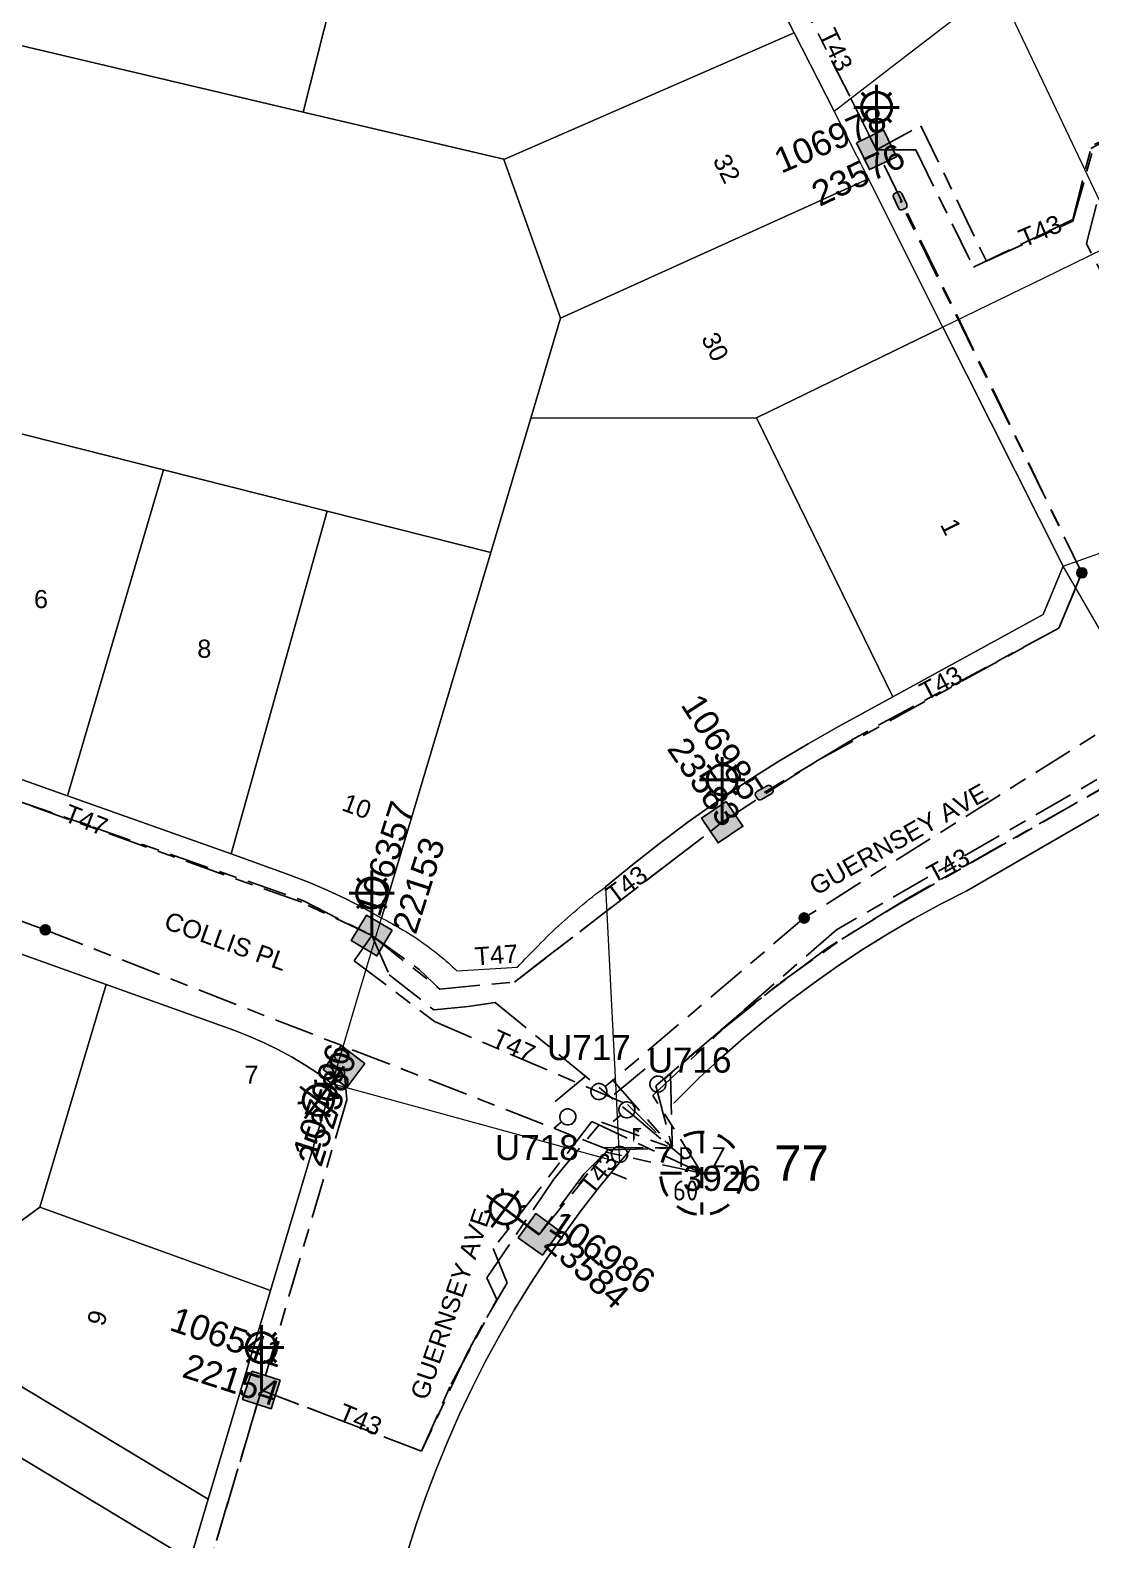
# Model space of a CAD drawing. Header units: metres. Extents: x 300457 to 302353, y 6232868 to 6234686.
# Drawn here: x 301957.3 to 302062.9, y 6233507.1 to 6233657.4 of the extents above; entities that cross this region are included whole.
import ezdxf
from ezdxf.enums import TextEntityAlignment as Align

# ---------------------------------------------------------------- set-up
doc = ezdxf.new("R2010")
doc.units = ezdxf.units.M
for name, pattern in [('Cable Exist UG', [8.2, 4, -1.2, 1.8, -1.2]), ('Dash', [5, 3, -2]), ('HIDDEN', [0.375, 0.25, -0.125]), ('HIDDEN2', [0.1875, 0.125, -0.0625])]:
    doc.linetypes.add(name, pattern=pattern)
doc.layers.get('0').update_dxf_attribs({"color": 6})
for name, color, linetype, lineweight in [('Cadastre Buildings_SP_EXT', 9, 'Continuous', 5), ('Cadastre Land Parcels_SP_EXT', 9, 'Continuous', 5), ('Cadastre Other Property_SP_EXT', 9, 'HIDDEN', 5), ('Cadastre Roads_SP_EXT', 9, 'Continuous', 5)]:
    doc.layers.add(name, color=color, linetype=linetype, lineweight=lineweight)
for name, color, linetype in [('Equip_HV_EXT', 7, 'Continuous'), ('Equip_SL_EXT', 7, 'Continuous'), ('Equip_SP_SL_EXT', 7, 'Continuous'), ('Mains_HV_EXT', 7, 'Continuous'), ('Mains_LV_EXT', 7, 'Continuous'), ('Mains_SL_EXT', 7, 'Continuous'), ('Sub_SP_EXT', 7, 'Continuous'), ('SupportsUG_SP_LV_SL_EXT', 7, 'Continuous')]:
    doc.layers.add(name, color=color, linetype=linetype)
doc.styles.add('COLUMN_LABEL', font='arial.ttf')
doc.styles.add('iecARIAL', font='arial.ttf', dxfattribs={"height": 2})
doc.styles.add('IESYMBOL1', font='isocp.shx')
doc.styles.add('POLE_LABEL', font='arial.ttf')
doc.styles.add('SLCP_LABEL', font='arial.ttf', dxfattribs={"height": 3.5})
doc.styles.get("Standard").update_dxf_attribs({"font": 'arial.ttf'})
doc.styles.add('SWITCH_LABEL', font='arial.ttf', dxfattribs={"height": 2.5})

# ---------------------------------------------------------------- blocks, each defined once
blk = doc.blocks.new('SUB_PADMOUNT_EXT')
for points in [[(0, 0), (-3.84, 1.92), (-3.84, -1.92)], [(0, 0), (3.84, 1.92), (3.84, -1.92)]]:
    blk.add_hatch(color=256).paths.add_polyline_path(points)
for p, q in [((3.84, 1.92), (-3.84, -1.92)), ((-3.84, 1.92), (3.84, -1.92))]:
    blk.add_line(p, q)
blk.add_lwpolyline([(-3.84, -1.92), (3.84, -1.92), (3.84, 1.92), (-3.84, 1.92)], close=True)
for tag, height, flags, p in [('ASSET_NUM', 3.5, 8, (2, 2)), ('STREET_CODE', 0.2, 9, (1.5, 0)), ('CONSTRUCTED_VOLTAGE', 0.2, 9, (1.5, -0.2)), ('OPERATING_VOLTAGE', 0.2, 9, (1.5, -0.6)), ('ORIENTATION', 0.2, 9, (1.5, -0.8)), ('OWNED_BY', 0.2, 9, (1.5, -1)), ('OPERATED_BY', 0.2, 9, (1.5, -1.2)), ('SECONDARY_VOLTAGE', 0.2, 9, (1.5, -1.6)), ('NO_PHASES', 0.2, 9, (1.5, -0.4)), ('MAINTAINED_BY', 0.2, 9, (1.5, -1.4)), ('STATE', 0.2, 9, (1.5, -1.8)), ('SUBSTATION_TYPE', 0.2, 9, (1.5, -2.2)), ('STREETNAME', 0.2, 9, (1.5, -3)), ('PARENT', 0.2, 9, (1.5, -2)), ('USAGE', 0.2, 9, (1.5, -2.4)), ('LEGEND', 0.2, 9, (1.5, -2.6)), ('LOCATION', 0.2, 9, (1.5, -2.8)), ('SUBURB', 0.2, 9, (1.5, -3.2)), ('Z', 0.2, 1, (1.5, -3.6)), ('NOTES', 0.2, 9, (1.5, -3.4))]:
    blk.add_attdef(tag, text='', height=height, dxfattribs=dict(flags=flags)).set_placement(p, align=Align.MIDDLE_LEFT)
blk = doc.blocks.new('COLUMN_EXT')
blk.add_hatch(color=256).paths.add_polyline_path([(-1.49, 1.48), (-1.49, -1.49), (1.48, -1.49), (1.48, 1.48)])
blk.add_lwpolyline([(-1.49, -1.49), (1.48, -1.49), (1.48, 1.48), (-1.49, 1.48)], close=True)
for tag, height, style, flags, p in [('ASSET_NUM', 2.5, 'COLUMN_LABEL', 8, (2, 2)), ('STRUCTURE_PLANT_NUMBER', 0.2, 'POLE_LABEL', 9, (1.81, 0.03)), ('STREET_CODE', 0.2, 'COLUMN_LABEL', 9, (1.81, -0.2))]:
    blk.add_attdef(tag, text='', height=height, dxfattribs=dict(style=style, flags=flags)).set_placement(p, align=Align.MIDDLE_LEFT)
at = {"flags": 9}
for tag, p in [('COLUMN_TYPE', (1.81, -0.4)), ('OWNED_BY', (1.81, -0.6)), ('STATE', (1.81, -0.8)), ('USAGE', (1.81, -1)), ('STREETNAME', (1.81, -1.6)), ('LEGEND', (1.81, -1.2)), ('LOCATION', (1.81, -1.4)), ('SUBURB', (1.81, -1.8)), ('NOTES', (1.81, -2))]:
    blk.add_attdef(tag, text='', height=0.2, dxfattribs=at).set_placement(p, align=Align.MIDDLE_LEFT)
at = {"flags": 1}
blk.add_attdef('Z', (1.81, -2.35), '', height=0.2, dxfattribs=at)
blk = doc.blocks.new('SL_LANTERN_EXT')
at = {"lineweight": 40}
for p, q in [((0, 1.97), (0, 6.47)), ((-1.46, 5.68), (-1.06, 5.28)), ((1.46, 5.68), (1.06, 5.28)), ((-2.25, 4.22), (2.25, 4.22)), ((-1.46, 2.76), (-1.06, 3.16)), ((1.46, 2.76), (1.06, 3.16)), ((0, 0), (0, 2.72))]:
    blk.add_line(p, q, dxfattribs=at)
blk.add_circle((0, 4.22), 1.5, dxfattribs=at)
at = {"style": 'iecARIAL', "flags": 8}
blk.add_attdef('ASSET_NUM', (1.5, 1.5), '', height=2.5, dxfattribs=at)
for tag, p, height, flags in [('OPERATING_VOLTAGE', (0.98, -1.65), 0.2, 9), ('CONSTRUCTED_VOLTAGE', (0.98, -0.65), 0.2, 9), ('CONTROL_TYPE', (0.98, -0.85), 0.2, 9), ('LANTERN_PURPOSE', (0.98, -1.05), 0.2, 9), ('LANTERN_TYPE', (0.98, -1.25), 0.2, 9), ('NO_PHASES', (0.98, -1.45), 0.2, 9), ('LNUMBER', (2.18, -3.25), 2.5, 8), ('ORIENTATION', (0.98, -1.85), 0.2, 9), ('OWNED_BY', (0.98, -2.05), 0.2, 9), ('STATE', (0.98, -2.25), 0.2, 9), ('USAGE', (0.98, -2.45), 0.2, 9), ('CEXIST', (0.98, -2.65), 0.2, 9), ('CNEW', (0.98, -2.85), 0.2, 9), ('CNUMBER', (0.98, -3.05), 0.2, 9), ('CREMOVE', (0.98, -3.25), 0.2, 9), ('CREPLACE', (0.98, -3.45), 0.2, 9), ('LKINGHEIGHT', (0.98, -3.65), 0.2, 9), ('LBRACKET', (0.98, -3.85), 0.2, 9), ('LBRACKETVOCAB', (0.98, -4.05), 0.2, 9), ('LCATEGORY', (0.98, -4.25), 0.2, 9), ('LCHARGE1', (0.98, -4.45), 0.2, 9), ('LCHARGE1PERCENT', (0.98, -4.65), 0.2, 9), ('LCHARGE2', (0.98, -4.85), 0.2, 9), ('LCHARGE2PERCENT', (0.98, -5.05), 0.2, 9), ('LCHARGE3', (0.98, -5.25), 0.2, 9), ('LCHARGE3PERCENT', (0.98, -5.45), 0.2, 9), ('LEXIST', (0.98, -5.65), 0.2, 9), ('LLAMP', (0.98, -5.85), 0.2, 9), ('LLAMPVOCAB', (0.98, -6.05), 0.2, 9), ('LMAST', (0.98, -6.25), 0.2, 9), ('LMASTVOCAB', (0.98, -6.45), 0.2, 9), ('LNEW', (0.98, -6.65), 0.2, 9), ('LANTNUMBER', (0.98, -6.85), 0.2, 9), ('LOUTREACH', (0.98, -7.25), 0.2, 9), ('LOUTREACHVOCAB', (0.98, -7.45), 0.2, 9), ('LRATECODE', (0.98, -7.65), 0.2, 9), ('LREMOVE', (0.98, -7.85), 0.2, 9), ('LREPLACE', (0.98, -8.05), 0.2, 9), ('LTYPE', (0.98, -8.25), 0.2, 9), ('LTYPEVOCAB', (0.98, -8.45), 0.2, 9), ('LEGEND', (0.98, -8.65), 0.2, 9), ('LOCATION', (0.98, -8.85), 0.2, 9), ('NOTES', (0.98, -9.05), 0.2, 9), ('STREETNAME', (0.98, -9.25), 0.2, 9), ('SUBURB', (0.98, -9.45), 0.2, 1)]:
    blk.add_attdef(tag, p, '', height=height, dxfattribs=dict(flags=flags))
blk = doc.blocks.new('SL_STJ_EXT')
h = blk.add_hatch(color=256)
edge = h.paths.add_edge_path()
edge.add_ellipse((-0.59, 0.13), major_axis=(0.226, 0.226), ratio=1, start_angle=45, end_angle=135)
edge.add_line((-0.91, 0.13), (-0.91, -0.13))
edge.add_ellipse((-0.59, -0.13), major_axis=(0.226, 0.226), ratio=1, start_angle=135, end_angle=225)
edge.add_line((-0.59, -0.45), (0.59, -0.45))
edge.add_ellipse((0.59, -0.13), major_axis=(-0.226, 0.226), ratio=1, start_angle=135, end_angle=225)
edge.add_line((0.91, -0.13), (0.91, 0.13))
edge.add_ellipse((0.59, 0.13), major_axis=(-0.226, 0.226), ratio=1, start_angle=225, end_angle=315)
edge.add_line((0.59, 0.45), (-0.59, 0.45))
blk.add_lwpolyline([(-0.91, 0.13), (-0.91, -0.13, 0.414214), (-0.59, -0.45), (0.59, -0.45, 0.414214), (0.91, -0.13), (0.91, 0.13, 0.414214), (0.59, 0.45), (-0.59, 0.45, 0.414214)], format="xyb", close=True)
at = {"flags": 1}
blk.add_attdef('Z', (0, 0), '', height=0.2, dxfattribs=at)
at = {"flags": 9}
for tag, p in [('ORIENTATION', (0, 0)), ('USAGE', (0, -0.2)), ('LEGEND', (0, -0.4)), ('NOTES', (0, -0.6))]:
    blk.add_attdef(tag, text='', height=0.2, dxfattribs=at).set_placement(p, align=Align.MIDDLE_LEFT)
blk = doc.blocks.new('SWG_HOLEC_SU_EXT')
blk.add_line((1.8, -2), (5.8, -2))
for points in [[(1, 0), (0, 0)], [(6.6, 0), (7.6, 0)]]:
    blk.add_lwpolyline(points)
for points in [[(1.8, -0.8, 1), (1.8, 0.8, 1)], [(5.8, -0.8, 1), (5.8, 0.8, 1)]]:
    blk.add_lwpolyline(points, format="xyb", close=True)
at = {"style": 'SWITCH_LABEL', "flags": 8}
blk.add_attdef('ASSET_NUM', text='', height=2.5, rotation=179.9544, dxfattribs=at).set_placement((-2.4, 0), align=Align.MIDDLE_LEFT)
at = {"flags": 1}
blk.add_attdef('Z', (0, 0), '', height=0.2, dxfattribs=at)
at = {"flags": 9}
for tag, p in [('ACTUAL_STATUS', (0, -0.4)), ('CONSTRUCTED_VOLTAGE', (0, -0.6)), ('OPERATING_VOLTAGE', (0, -1)), ('ORIENTATION', (0, -1.2)), ('OWNED_BY', (0, -1.4)), ('NO_PHASES', (0, -0.8)), ('PARENT', (0, -1.6)), ('STATE', (0, -1.8)), ('SWITCH_TYPE', (0, -2)), ('STREETNAME', (0, -2.6)), ('SUBURB', (0, -2.8)), ('USAGE', (0, -2.2)), ('LOCATION', (0, -2.4)), ('NOTES', (0, -3))]:
    blk.add_attdef(tag, text='', height=0.2, dxfattribs=at).set_placement(p, align=Align.MIDDLE_LEFT)
at = {"style": 'SWITCH_LABEL', "flags": 9}
blk.add_attdef('STREET_CODE', text='', height=0.2, dxfattribs=at).set_placement((0, -0.2), align=Align.MIDDLE_LEFT)
blk = doc.blocks.new('SLCP_ZELL_EXT')
blk.add_wipeout([(-0.24, 7.5), (-0.71, 7.47), (-1.17, 7.41), (-1.64, 7.32), (-2.09, 7.21), (-2.54, 7.06), (-2.98, 6.89), (-3.41, 6.69), (-3.82, 6.46), (-4.22, 6.21), (-4.6, 5.93), (-4.96, 5.63), (-5.31, 5.31), (-5.63, 4.96), (-5.93, 4.6), (-6.21, 4.22), (-6.46, 3.82), (-6.69, 3.41), (-6.89, 2.98), (-7.06, 2.54), (-7.21, 2.09), (-7.32, 1.64), (-7.41, 1.17), (-7.47, 0.71), (-7.5, 0.24), (-7.5, -0.24), (-7.47, -0.71), (-7.41, -1.17), (-7.32, -1.64), (-7.21, -2.09), (-7.06, -2.54), (-6.89, -2.98), (-6.69, -3.41), (-6.46, -3.82), (-6.21, -4.22), (-5.93, -4.6), (-5.63, -4.96), (-5.31, -5.31), (-4.96, -5.63), (-4.6, -5.93), (-4.22, -6.21), (-3.82, -6.46), (-3.41, -6.69), (-2.98, -6.89), (-2.54, -7.06), (-2.09, -7.21), (-1.64, -7.32), (-1.17, -7.41), (-0.71, -7.47), (-0.24, -7.5), (0.24, -7.5), (0.71, -7.47), (1.17, -7.41), (1.64, -7.32), (2.09, -7.21), (2.54, -7.06), (2.98, -6.89), (3.41, -6.69), (3.82, -6.46), (4.22, -6.21), (4.6, -5.93), (4.96, -5.63), (5.31, -5.31), (5.63, -4.96), (5.93, -4.6), (6.21, -4.22), (6.46, -3.82), (6.69, -3.41), (6.89, -2.98), (7.06, -2.54), (7.21, -2.09), (7.32, -1.64), (7.41, -1.17), (7.47, -0.71), (7.5, -0.24), (7.5, 0.24), (7.47, 0.71), (7.41, 1.17), (7.32, 1.64), (7.21, 2.09), (7.06, 2.54), (6.89, 2.98), (6.69, 3.41), (6.46, 3.82), (6.21, 4.22), (5.93, 4.6), (5.63, 4.96), (5.31, 5.31), (4.96, 5.63), (4.6, 5.93), (4.22, 6.21), (3.82, 6.46), (3.41, 6.69), (2.98, 6.89), (2.54, 7.06), (2.09, 7.21), (1.64, 7.32), (1.17, 7.41), (0.71, 7.47), (0.24, 7.5)])
at = {"linetype": 'Dash', "lineweight": 40, "ltscale": 0.7}
for p, q in [((0, 4.11), (0, -4.11)), ((-4.11, 0), (4.11, 0))]:
    blk.add_line(p, q, dxfattribs=at)
blk.add_circle((0, 0), 4.11, dxfattribs=at)
at = {"lineweight": 40, "style": 'IESYMBOL1'}
for s, p in [('P', (-1.6, 0)), ('Z', (1.7, 0)), ('60', (-1.61, -3.31))]:
    blk.add_text(s, height=2, dxfattribs=at).set_placement(p, align=Align.BOTTOM_CENTER)
at = {"style": 'SLCP_LABEL'}
for tag, height, flags, p in [('ASSET_NUM', 2.5, 8, (2, 2)), ('STREET_CODE', 0.2, 9, (0, -0.2))]:
    blk.add_attdef(tag, text='', height=height, dxfattribs=dict(at, flags=flags)).set_placement(p, align=Align.MIDDLE_LEFT)
at = {"flags": 1}
blk.add_attdef('Z', (0, 0), '', height=0.2, dxfattribs=at)
at = {"flags": 9}
for tag, p in [('CONSTRUCTED_VOLTAGE', (0, -0.4)), ('CONTROL_TYPE', (0, -0.6)), ('OPERATING_VOLTAGE', (0, -1)), ('ORIENTATION', (0, -1.2)), ('OWNED_BY', (0, -1.4)), ('NO_PHASES', (0, -0.8)), ('USAGE', (0, -1.6)), ('STATE', (0, -2)), ('LOCATION', (0, -1.8)), ('NOTES', (0, -2.2))]:
    blk.add_attdef(tag, text='', height=0.2, dxfattribs=at).set_placement(p, align=Align.MIDDLE_LEFT)
blk = doc.blocks.new('CONNECTOR_NODE_EXT')
h = blk.add_hatch(color=256)
edge = h.paths.add_edge_path()
edge.add_arc((0, 0), 0.5, 0, 360)
blk.add_circle((0, 0), 0.5)
at = {"flags": 1}
blk.add_attdef('Z', (0, 0), '', height=0.2, dxfattribs=at)
at = {"flags": 9}
for tag, p in [('CONNECTOR_TYPE', (0, 0)), ('CONSTRUCTED_VOLTAGE', (0, -0.2)), ('OPERATING_VOLTAGE', (0, -0.6)), ('ORIENTATION', (0, -0.8)), ('SUBTYPE', (0, -1)), ('NO_PHASES', (0, -0.4)), ('USAGE', (0, -1.2)), ('NOTES', (0, -1.4))]:
    blk.add_attdef(tag, text='', height=0.2, dxfattribs=at).set_placement(p, align=Align.MIDDLE_LEFT)

msp = doc.modelspace()

# ---------------------------------------------------------------- linework, layer by layer
at = {"layer": 'Cadastre Buildings_SP_EXT', "linetype": 'Continuous'}
msp.add_lwpolyline([(301984.49, 6233649.2), (301952.41, 6233656.78), (301945.24, 6233639.23), (301938.07, 6233621.8), (301954.16, 6233617.75), (301970.6, 6233613.6), (301986.87, 6233609.49), (302003.16, 6233605.39), (302007.14, 6233618.75), (302008.59, 6233623.58), (302010.12, 6233628.71), (302004.47, 6233644.49), (302004.46, 6233644.52), (301984.49, 6233649.2)], close=True, dxfattribs=at)
at = {"layer": 'Cadastre Land Parcels_SP_EXT', "linetype": 'Continuous'}
for points in [[(301973.98, 6233671.99), (301959.81, 6233675.41), (301951.94, 6233671.27), (301954.1, 6233667.41), (301954.23, 6233666.21), (301954.27, 6233664.99), (301954.24, 6233663.78), (301954.13, 6233662.57), (301953.94, 6233661.37), (301953.67, 6233660.19), (301953.32, 6233659.02), (301952.9, 6233657.88), (301952.41, 6233656.78), (301984.49, 6233649.2), (301989.26, 6233668.13), (301979.42, 6233670.61), (301973.98, 6233671.99)], [(302033.37, 6233657.12), (302024.25, 6233674.95), (302023.69, 6233673.32), (302005.7, 6233664.02), (301996.8, 6233666.25), (301989.26, 6233668.13), (301984.49, 6233649.2), (302004.46, 6233644.52), (302004.47, 6233644.49), (302033.37, 6233657.12)], [(302037.36, 6233649.31), (302033.37, 6233657.12), (302004.47, 6233644.49), (302010.12, 6233628.71), (302040.75, 6233642.57), (302037.36, 6233649.31)], [(302048.18, 6233627.82), (302040.75, 6233642.57), (302010.12, 6233628.71), (302008.59, 6233623.58), (302007.14, 6233618.75), (302029.63, 6233618.8), (302048.18, 6233627.82)], [(302043.18, 6233591.01), (302058.14, 6233599.2), (302060.15, 6233604.04), (302048.18, 6233627.82), (302029.63, 6233618.8), (302043.18, 6233591.01)], [(302029.63, 6233618.8), (302007.14, 6233618.75), (302003.16, 6233605.39), (301992.29, 6233569), (301992.57, 6233568.86), (301992.84, 6233568.72), (301993.11, 6233568.57), (301993.38, 6233568.42), (301993.66, 6233568.27), (301993.92, 6233568.12), (301994.19, 6233567.97), (301994.46, 6233567.81), (301994.72, 6233567.65), (301994.99, 6233567.49), (301995.24, 6233567.33), (301995.5, 6233567.16), (301995.76, 6233566.99), (301996.02, 6233566.81), (301996.28, 6233566.63), (301996.53, 6233566.45), (301996.79, 6233566.27), (301997.04, 6233566.08), (301997.29, 6233565.89), (301997.54, 6233565.7), (301997.78, 6233565.51), (301998.03, 6233565.31), (301998.27, 6233565.12), (301998.51, 6233564.91), (301998.73, 6233564.73), (301998.94, 6233564.54), (301999.15, 6233564.35), (301999.36, 6233564.15), (301999.58, 6233563.96), (301999.78, 6233563.76), (302005.81, 6233564.11), (302006.06, 6233564.38), (302006.31, 6233564.65), (302006.56, 6233564.92), (302006.82, 6233565.19), (302007.07, 6233565.46), (302007.34, 6233565.72), (302007.6, 6233565.98), (302007.87, 6233566.24), (302008.15, 6233566.53), (302008.43, 6233566.82), (302008.72, 6233567.11), (302009.01, 6233567.39), (302009.3, 6233567.67), (302009.6, 6233567.95), (302009.9, 6233568.22), (302010.2, 6233568.49), (302010.5, 6233568.76), (302010.81, 6233569.03), (302011.11, 6233569.29), (302011.41, 6233569.56), (302011.72, 6233569.83), (302012.03, 6233570.09), (302012.34, 6233570.35), (302012.65, 6233570.61), (302012.96, 6233570.87), (302013.28, 6233571.12), (302013.6, 6233571.37), (302013.92, 6233571.62), (302014.24, 6233571.86), (302014.57, 6233572.1), (302017.3, 6233574.35), (302020.08, 6233576.53), (302022.92, 6233578.64), (302025.81, 6233580.68), (302028.75, 6233582.65), (302031.73, 6233584.54), (302034.77, 6233586.35), (302037.85, 6233588.1), (302043.18, 6233591.01), (302029.63, 6233618.8)], [(301970.6, 6233613.6), (301954.16, 6233617.75), (301944.96, 6233586.87), (301961.03, 6233581.16), (301970.6, 6233613.6)], [(301986.87, 6233609.49), (301970.6, 6233613.6), (301961.03, 6233581.16), (301977.31, 6233575.39), (301986.87, 6233609.49)], [(302003.16, 6233605.39), (301986.87, 6233609.49), (301977.31, 6233575.39), (301983.09, 6233573.3), (301985.03, 6233572.58), (301986.89, 6233571.79), (301988.73, 6233570.93), (301990.53, 6233570), (301992.29, 6233569), (302003.16, 6233605.39)], [(301867.5, 6233570.21), (301847.59, 6233577.01), (301845.84, 6233571.17), (301861.72, 6233565.74), (301877.59, 6233560.31), (301893.72, 6233554.8), (301910.89, 6233542.68), (301934.19, 6233528.65), (301950.02, 6233519.12), (301950.32, 6233518.94), (301973.23, 6233505.14), (301975.03, 6233511.18), (301944.08, 6233529.81), (301938.48, 6233533.18), (301923.65, 6233542.11), (301914.22, 6233547.79), (301907.29, 6233552.68), (301896.52, 6233560.28), (301888.33, 6233563.08), (301867.5, 6233570.21)], [(301964.88, 6233562.39), (301948.91, 6233568.11), (301938.48, 6233533.18), (301944.08, 6233529.81), (301958.26, 6233540.22), (301964.88, 6233562.39)], [(301987.37, 6233552.52), (301986.08, 6233553.46), (301984.75, 6233554.34), (301983.38, 6233555.16), (301981.98, 6233555.92), (301980.54, 6233556.62), (301979.08, 6233557.26), (301977.59, 6233557.83), (301964.88, 6233562.39), (301958.26, 6233540.22), (301981.23, 6233531.94), (301987.37, 6233552.52)], [(301981.23, 6233531.94), (301958.26, 6233540.22), (301944.08, 6233529.81), (301975.03, 6233511.17), (301981.23, 6233531.94)], [(301973.23, 6233505.14), (301950.32, 6233518.94), (301945.92, 6233503.83), (301943.68, 6233496.73), (301966.9, 6233483.95), (301973.23, 6233505.14)]]:
    msp.add_lwpolyline(points, close=True, dxfattribs=at)
msp.add_lwpolyline([(302068.26, 6233581.98), (302050.55, 6233571.73), (302047.92, 6233570.38), (302045.32, 6233568.95), (302042.76, 6233567.46), (302040.24, 6233565.9), (302037.77, 6233564.27), (302035.35, 6233562.57), (302032.97, 6233560.81), (302030.63, 6233558.98), (302028.35, 6233557.09), (302026.13, 6233555.14), (302023.95, 6233553.13), (302021.84, 6233551.06), (302019.78, 6233548.93), (302017.77, 6233546.75), (302015.99, 6233544.68), (302015.83, 6233544.51), (302013.95, 6233542.22), (302012.14, 6233539.88), (302010.39, 6233537.49), (302008.7, 6233535.06), (302007.08, 6233532.58), (302005.53, 6233530.05), (302004.05, 6233527.49), (302002.64, 6233524.89), (302001.3, 6233522.24), (302000.03, 6233519.57), (301998.84, 6233516.86), (301997.72, 6233514.11), (301996.68, 6233511.34), (301995.71, 6233508.54), (301994.82, 6233505.72)], dxfattribs=at)
at = {"layer": 'Cadastre Other Property_SP_EXT', "linetype": 'HIDDEN2'}
msp.add_lwpolyline([(302020.12, 6233549.38), (302018.25, 6233547.36), (302022.18, 6233543.55), (302024.09, 6233545.53), (302020.12, 6233549.38)], close=True, dxfattribs=at)
at = {"layer": 'Cadastre Roads_SP_EXT', "linetype": 'Continuous'}
for points in [[(302024.76, 6233718.49), (302015.6, 6233737.33), (302019.71, 6233743.03), (302003.62, 6233736.6), (301991.85, 6233731.88), (301997.11, 6233729.6), (302009.5, 6233704.65), (302016.98, 6233689.66), (302024.25, 6233674.95), (302033.37, 6233657.12), (302037.36, 6233649.31), (302044.45, 6233654.77), (302053.5, 6233661.75), (302045.79, 6233676.9), (302042.89, 6233682.46), (302033.62, 6233700.35), (302032.39, 6233702.64), (302024.76, 6233718.49)], [(302114.09, 6233665.34), (302108.14, 6233674.27), (302102.86, 6233682.2), (302074.7, 6233668.03), (302059.38, 6233661.36), (302054.74, 6233659.37), (302060.4, 6233647.44), (302065.67, 6233636.33), (302067.45, 6233642.47), (302080.24, 6233648.71), (302095.78, 6233656.22), (302100.15, 6233658.31), (302114.09, 6233665.34)], [(302078.38, 6233610.46), (302065.67, 6233636.33), (302058.21, 6233632.7), (302048.18, 6233627.82), (302060.15, 6233604.04), (302067.82, 6233606.74), (302078.38, 6233610.46)]]:
    msp.add_lwpolyline(points, close=True, dxfattribs=at)
for points in [[(302066.84, 6233592.46), (302060.15, 6233604.04), (302058.14, 6233599.2), (302043.18, 6233591.01), (302037.85, 6233588.1), (302034.77, 6233586.35), (302031.73, 6233584.54), (302028.75, 6233582.65), (302025.81, 6233580.68), (302022.92, 6233578.64), (302020.08, 6233576.53), (302017.3, 6233574.35), (302014.57, 6233572.1), (302015.28, 6233558.39), (302015.99, 6233544.68), (302017.77, 6233546.75), (302019.78, 6233548.93), (302021.84, 6233551.06), (302023.95, 6233553.13), (302026.13, 6233555.14), (302028.35, 6233557.09), (302030.63, 6233558.98), (302032.97, 6233560.81), (302035.35, 6233562.57), (302037.77, 6233564.27), (302040.24, 6233565.9), (302042.76, 6233567.46), (302045.32, 6233568.95), (302047.92, 6233570.38), (302050.55, 6233571.73), (302068.26, 6233581.98)], [(301948.91, 6233568.11), (301964.88, 6233562.39), (301977.59, 6233557.83), (301979.08, 6233557.26), (301980.54, 6233556.62), (301981.98, 6233555.92), (301983.38, 6233555.16), (301984.75, 6233554.34), (301986.08, 6233553.46), (301987.37, 6233552.52), (301989.88, 6233560.93), (301992.29, 6233569), (301990.53, 6233570), (301988.73, 6233570.93), (301986.89, 6233571.79), (301985.03, 6233572.58), (301983.09, 6233573.3), (301977.31, 6233575.39), (301961.03, 6233581.16), (301944.96, 6233586.87)], [(301994.82, 6233505.72), (301995.71, 6233508.54), (301996.68, 6233511.34), (301997.72, 6233514.11), (301998.84, 6233516.86), (302000.03, 6233519.57), (302001.3, 6233522.24), (302002.64, 6233524.89), (302004.05, 6233527.49), (302005.53, 6233530.05), (302007.08, 6233532.58), (302008.7, 6233535.06), (302010.39, 6233537.49), (302012.14, 6233539.88), (302013.95, 6233542.22), (302015.83, 6233544.51), (302015.99, 6233544.68), (302015.99, 6233544.68), (301999.39, 6233549.23), (301987.37, 6233552.52), (301981.23, 6233531.94), (301975.03, 6233511.17), (301973.23, 6233505.14)]]:
    msp.add_lwpolyline(points, dxfattribs=at)
at = {"layer": 'Mains_HV_EXT', "linetype": 'Cable Exist UG'}
for points in [[(302081.63, 6233598.7), (302062.46, 6233636.14), (302064.5, 6233643.98), (302115.27, 6233668.56), (302129, 6233675.15), (302142.7, 6233679.65), (302165.14, 6233683.7), (302179.6, 6233683.14)], [(301958.82, 6233567.83), (301949.92, 6233571.02), (301853.37, 6233605.52), (301843.31, 6233572.84)], [(302081.63, 6233598.7), (302034.37, 6233569.01)], [(302034.37, 6233569.01), (302015.33, 6233552.87)], [(301958.82, 6233567.83), (302014.32, 6233546.17)]]:
    msp.add_lwpolyline(points, dxfattribs=at)
at = {"layer": 'Mains_LV_EXT', "linetype": 'Cable Exist UG'}
for points in [[(302011.28, 6233705.63), (302039, 6233650.57)], [(302041.57, 6233645.47), (302045.98, 6233647.85), (302052.51, 6233634.37), (302061.1, 6233638.35), (302063.26, 6233646), (302077.94, 6233653.07), (302079.36, 6233650.52)], [(302039, 6233650.57), (302041.57, 6233645.47)], [(302044.07, 6233640.33), (302041.57, 6233645.47)], [(302030.55, 6233581.39), (302035.69, 6233584.67), (302059.72, 6233597.87), (302062, 6233603.36), (302044.07, 6233640.33)], [(301940.28, 6233586.2), (301984.44, 6233570.75), (301991.31, 6233567.27)], [(302065.99, 6233582.99), (302061.23, 6233580.35)], [(302026.2, 6233578.54), (302030.55, 6233581.39)], [(302008.15, 6233564.67), (302026.2, 6233578.54)], [(301991.31, 6233567.27), (301998.08, 6233561.94), (302005.53, 6233562.63), (302008.15, 6233564.67)], [(301980.33, 6233522.03), (301969.61, 6233486.04)]]:
    msp.add_lwpolyline(points, dxfattribs=at)
at = {"layer": 'Mains_SL_EXT', "linetype": 'Cable Exist UG'}
for points in [[(302011.28, 6233705.63), (302041.57, 6233645.47)], [(302041.57, 6233645.47), (302045.48, 6233645.45), (302051.21, 6233633.78), (302061.09, 6233638.53), (302062.9, 6233645.61), (302074.33, 6233651.74), (302079.36, 6233650.52)], [(302062, 6233603.36), (302043.91, 6233640.39)], [(302062, 6233603.36), (302059.72, 6233597.87), (302039.4, 6233586.91), (302030.39, 6233581.49)], [(301991.31, 6233567.27), (301984.35, 6233570.57), (301930.35, 6233589.81), (301927.04, 6233594.08)], [(301991.31, 6233567.27), (301996.05, 6233563.88), (301998.08, 6233561.94), (302005.53, 6233562.63), (302026.2, 6233578.54)], [(301988.54, 6233554.23), (301988.82, 6233550.9), (301980.33, 6233522.03)], [(301968.82, 6233483.47), (301980.33, 6233522.03)]]:
    msp.add_lwpolyline(points, dxfattribs=at)

# ---------------------------------------------------------------- block references
at = {"layer": 'Equip_HV_EXT'}
for p in [(302034.37, 6233569.01), (301958.82, 6233567.83)]:
    msp.add_blockref('CONNECTOR_NODE_EXT', p, dxfattribs=at)
ref = msp.add_blockref('SWG_HOLEC_SU_EXT', (302015.33, 6233552.87), dxfattribs=dict(at, rotation=219.1080138713541))
ref.add_attrib('ASSET_NUM', 'U717', dxfattribs={"layer": '0', "height": 2.5, "style": 'SWITCH_LABEL'}).set_placement((302012.93, 6233554.12), align=Align.BOTTOM_CENTER)
ref = msp.add_blockref('SWG_HOLEC_SU_EXT', (302021.18, 6233553.62), dxfattribs=dict(at, rotation=219.7233614487564))
ref.add_attrib('ASSET_NUM', 'U716', dxfattribs={"layer": '0', "height": 2.5, "style": 'SWITCH_LABEL'}).set_placement((302018.78, 6233554.87), align=Align.MIDDLE_LEFT)
ref = msp.add_blockref('SWG_HOLEC_SU_EXT', (302014.32, 6233546.17), dxfattribs=dict(at, rotation=337.5531687981825))
ref.add_attrib('ASSET_NUM', 'U718', dxfattribs={"layer": '0', "height": 2.5, "style": 'SWITCH_LABEL'}).set_placement((302011.92, 6233547.42), align=Align.TOP_RIGHT)
at = {"layer": 'Equip_SL_EXT'}
for p, rotation in [((302043.91, 6233640.39), 114.8173538285289), ((302030.39, 6233581.49), 209.8912056038117)]:
    msp.add_blockref('SL_STJ_EXT', p, dxfattribs=dict(at, rotation=rotation))
msp.add_blockref('CONNECTOR_NODE_EXT', (302062, 6233603.36), dxfattribs=at)
at = {"layer": 'Equip_SP_SL_EXT'}
ref = msp.add_blockref('SL_LANTERN_EXT', (302041.57, 6233645.47), dxfattribs=at)
ref.add_attrib('ASSET_NUM', '106978', dxfattribs={"layer": '0', "height": 2.5, "rotation": 23.2297, "style": 'iecARIAL'}).set_placement((302043.07, 6233646.97), align=Align.BOTTOM_RIGHT)
ref = msp.add_blockref('SL_LANTERN_EXT', (302026.2, 6233578.54), dxfattribs=at)
ref.add_attrib('ASSET_NUM', '106985', dxfattribs={"layer": '0', "height": 2.5, "rotation": 302.8973, "style": 'iecARIAL'}).set_placement((302027.7, 6233580.04), align=Align.BOTTOM_RIGHT)
ref = msp.add_blockref('SL_LANTERN_EXT', (301991.31, 6233567.27), dxfattribs=at)
ref.add_attrib('ASSET_NUM', '106357', dxfattribs={"layer": '0', "height": 2.5, "rotation": 72.3103, "style": 'iecARIAL'}).set_placement((301992.81, 6233568.77), align=Align.BOTTOM_LEFT)
ref = msp.add_blockref('SL_LANTERN_EXT', (301988.54, 6233554.23), dxfattribs=dict(at, rotation=142.9546745276308))
ref.add_attrib('ASSET_NUM', '107096', dxfattribs={"layer": '0', "height": 2.5, "rotation": 72.2772, "style": 'iecARIAL'}).set_placement((301990.04, 6233555.73), align=Align.BOTTOM_RIGHT)
ref = msp.add_blockref('SL_LANTERN_EXT', (302007.97, 6233537.52), dxfattribs=dict(at, rotation=53.26743148490378))
ref.add_attrib('ASSET_NUM', '106986', dxfattribs={"layer": '0', "height": 2.5, "rotation": 325.8489, "style": 'iecARIAL'}).set_placement((302009.47, 6233539.02), align=Align.MIDDLE_LEFT)
ref = msp.add_blockref('SL_LANTERN_EXT', (301980.33, 6233522.03), dxfattribs=at)
ref.add_attrib('ASSET_NUM', '106541', dxfattribs={"layer": '0', "height": 2.5, "rotation": 341.0384, "style": 'iecARIAL'}).set_placement((301981.83, 6233523.53), align=Align.BOTTOM_RIGHT)
at = {"layer": 'Sub_SP_EXT'}
ref = msp.add_blockref('SUB_PADMOUNT_EXT', (302021.23, 6233546.12), dxfattribs=at)
ref.add_attrib('ASSET_NUM', '13477', dxfattribs={"layer": '0', "height": 3.5}).set_placement((302023.23, 6233546.37), align=Align.TOP_LEFT)
at = {"layer": 'SupportsUG_SP_LV_SL_EXT'}
ref = msp.add_blockref('COLUMN_EXT', (302041.57, 6233645.47), dxfattribs=dict(at, rotation=295.5708777484024))
ref.add_attrib('ASSET_NUM', '23576', dxfattribs={"layer": '0', "height": 2.5, "rotation": 25.6071, "style": 'COLUMN_LABEL'}).set_placement((302043.57, 6233646.22), align=Align.TOP_RIGHT)
ref = msp.add_blockref('COLUMN_EXT', (302026.2, 6233578.54), dxfattribs=dict(at, rotation=213.9530398320167))
ref.add_attrib('ASSET_NUM', '23583', dxfattribs={"layer": '0', "height": 2.5, "rotation": 304.6274, "style": 'COLUMN_LABEL'}).set_placement((302028.2, 6233579.29), align=Align.TOP_RIGHT)
ref = msp.add_blockref('COLUMN_EXT', (301991.31, 6233567.27), dxfattribs=dict(at, rotation=149.2642130915663))
ref.add_attrib('ASSET_NUM', '22153', dxfattribs={"layer": '0', "height": 2.5, "rotation": 72.3103, "style": 'COLUMN_LABEL'}).set_placement((301993.31, 6233568.02), align=Align.TOP_LEFT)
ref = msp.add_blockref('COLUMN_EXT', (301988.54, 6233554.23), dxfattribs=dict(at, rotation=142.9546745276308))
ref.add_attrib('ASSET_NUM', '252580', dxfattribs={"layer": '0', "height": 2.5, "rotation": 72.2772, "style": 'COLUMN_LABEL'}).set_placement((301990.54, 6233554.98), align=Align.BOTTOM_RIGHT)
ref = msp.add_blockref('COLUMN_EXT', (302007.97, 6233537.52), dxfattribs=dict(at, rotation=54.20380822437477))
ref.add_attrib('ASSET_NUM', '23584', dxfattribs={"layer": '0', "height": 2.5, "rotation": 318.0153, "style": 'COLUMN_LABEL'}).set_placement((302009.97, 6233538.27), align=Align.TOP_LEFT)
ref = msp.add_blockref('COLUMN_EXT', (301980.33, 6233522.03), dxfattribs=dict(at, rotation=252.214533865649))
ref.add_attrib('ASSET_NUM', '22154', dxfattribs={"layer": '0', "height": 2.5, "rotation": 342.2508, "style": 'COLUMN_LABEL'}).set_placement((301982.33, 6233522.78), align=Align.TOP_RIGHT)

# ---------------------------------------------------------------- texts
at = {"layer": 'Cadastre Land Parcels_SP_EXT'}
for s, rotation, p in [('32', 297.0555, (302025.22, 6233644.44)), ('30', 296.716, (302024.07, 6233626.71)), ('1', 296.7306, (302047.86, 6233608.17)), ('10', 339.5709, (301988.21, 6233579.77)), ('9', 73.3774, (301964.65, 6233528.29))]:
    msp.add_text(s, height=1.8, rotation=rotation, dxfattribs=at).set_placement(p)
for s, p in [('6', (301957.69, 6233599.85)), ('8', (301973.95, 6233594.91)), ('7', (301978.65, 6233552.51))]:
    msp.add_text(s, height=1.8, dxfattribs=at).set_placement(p)
at = {"layer": 'Cadastre Roads_SP_EXT'}
for s, rotation, p in [('GUERNSEY AVE', 29.3354, (302035.54, 6233571.2)), ('COLLIS PL', 340.2594, (301970.51, 6233568)), ('GUERNSEY AVE', 71.0306, (301996.82, 6233520.91))]:
    msp.add_text(s, height=1.8, rotation=rotation, dxfattribs=at).set_placement(p)
at = {"layer": 'Mains_LV_EXT'}
for s, rotation, p in [('T43', 295.5803, (302035.78, 6233656.99)), ('T43', 23.1587, (302056.22, 6233635.72)), ('T43', 27.6744, (302046.47, 6233590.59)), ('T47', 338.5943, (301960.54, 6233578.71)), ('T43', 28.4231, (302047.21, 6233572.41)), ('T43', 36.6024, (302015.48, 6233570.34)), ('T47', 4.2071, (302001.62, 6233564.28)), ('T47', 335.6178, (302003.1, 6233556.34)), ('T43', 51.0741, (302013.21, 6233541.36)), ('T43', 337.4755, (301987.84, 6233519.09))]:
    msp.add_text(s, height=1.8, rotation=rotation, dxfattribs=at).set_placement(p)

# ---------------------------------------------------------------- next in the draw order: block references
at = {"layer": 'Equip_SL_EXT'}
ref = msp.add_blockref('SLCP_ZELL_EXT', (302024.17, 6233543.6), dxfattribs=at)
ref.add_attrib('ASSET_NUM', '3926', dxfattribs={"layer": '0', "height": 2.5, "style": 'SLCP_LABEL'}).set_placement((302026.17, 6233544.35), align=Align.TOP_CENTER)

# ---------------------------------------------------------------- next in the draw order: linework, layer by layer
at = {"layer": 'Mains_HV_EXT', "linetype": 'Cable Exist UG'}
for points in [[(302298.07, 6233536.4), (302160.73, 6233549.61), (302134.49, 6233556.11), (302128.49, 6233542.94), (302116.22, 6233548.55), (302101.59, 6233557.61), (302089.45, 6233567.58), (302076.03, 6233582.29), (302067.99, 6233585.38), (302037.57, 6233567.82), (302021.18, 6233553.62)], [(302015.33, 6233552.87), (302021.2, 6233546.18)], [(302021.04, 6233553.45), (302021.23, 6233546.12)], [(302014.32, 6233546.17), (302021.23, 6233546.12)]]:
    msp.add_lwpolyline(points, dxfattribs=at)
at = {"layer": 'Mains_LV_EXT', "linetype": 'Cable Exist UG'}
for points in [[(302061.23, 6233580.35), (302044.63, 6233570.95), (302036.65, 6233566.01), (302028.12, 6233559.59), (302019.58, 6233552.31), (302021.23, 6233546.12)], [(301991.31, 6233567.27), (301989.57, 6233564.76), (301997.57, 6233558.71), (302016.78, 6233550.46), (302021.23, 6233546.12)], [(301980.33, 6233522.03), (301996.27, 6233515.95), (301999.21, 6233522.6), (302003.76, 6233531.03), (302002.77, 6233533.19), (302009.44, 6233543.03), (302014.17, 6233548.68), (302021.23, 6233546.12)], [(302007.97, 6233537.52), (302014.81, 6233545.93), (302021.23, 6233546.12)]]:
    msp.add_lwpolyline(points, dxfattribs=at)
at = {"layer": 'Mains_SL_EXT', "linetype": 'Cable Exist UG'}
for points in [[(302024.17, 6233543.6), (302019.31, 6233551.34), (302026.37, 6233558.03), (302031.96, 6233562.56), (302038.1, 6233566.89), (302043.86, 6233570.43), (302065.96, 6233583.04)], [(301991.31, 6233567.27), (301993.05, 6233563.36), (301997.48, 6233559.87), (302000.93, 6233560.2), (302003.59, 6233560.61), (302017.05, 6233549.61), (302024.17, 6233543.6)], [(302024.17, 6233543.6), (302013.21, 6233548.74), (302003.41, 6233536.12), (302004.8, 6233532.71), (302002.31, 6233528.48), (302000.74, 6233525.57), (301996.27, 6233515.95), (301980.33, 6233522.03)], [(302024.17, 6233543.6), (302014.61, 6233545.7), (302012.42, 6233543.51), (302007.97, 6233537.52)]]:
    msp.add_lwpolyline(points, dxfattribs=at)

doc.saveas('drawing.dxf')
